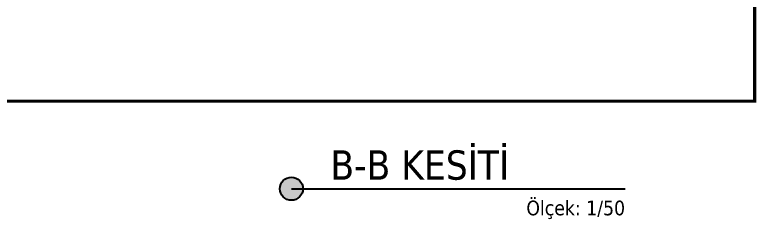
# Model space of a CAD drawing. Header units: inches. Extents: x 21 to 32698, y 13 to 3712.
# Drawn here: x 24749.8 to 25230.2, y 2998.8 to 3131.2 of the extents above; entities that cross this region are included whole.
import ezdxf
from ezdxf.enums import TextEntityAlignment as Align

# ---------------------------------------------------------------- set-up
doc = ezdxf.new("R2010")
doc.units = ezdxf.units.IN
doc.header["$MEASUREMENT"] = 0
doc.layers.add('Z_MİM_-KM-TEXT-SYMB', color=8, linetype='Continuous', lineweight=25)
doc.layers.add('Z_MİM__BM_Pafta', color=8, linetype='Continuous', lineweight=25)
doc.styles.add('Tahoma', font='tahoma.ttf')

# ---------------------------------------------------------------- blocks, each defined once
blk = doc.blocks.new('*U72')
h = blk.add_hatch(color=256)
h.dxf.hatch_style = 1
edge = h.paths.add_edge_path()
edge.add_arc((0, 0), 5, 0, 360)
blk.add_line((0, 0), (144.16, 0.01))
blk.add_circle((0, 0), 5)
at = {"color": 7, "style": 'Tahoma', "flags": 8}
blk.add_attdef('VIEWNAME', text='', height=12.66, dxfattribs=at).set_placement((16.87, 0.11), align=Align.BOTTOM_LEFT)
blk.add_attdef('VPSCALE', text='', height=6.33, dxfattribs=at).set_placement((144.16, -5.15), align=Align.TOP_RIGHT)

msp = doc.modelspace()

# ---------------------------------------------------------------- linework, layer by layer
at = {"layer": 'Z_MİM__BM_Pafta', "transparency": 33554687, "const_width": 2}
msp.add_lwpolyline([(20495.89, 3662.98), (25229.23, 3662.98), (25229.23, 3075.26), (20495.89, 3075.26)], close=True, dxfattribs=at)

# ---------------------------------------------------------------- block references
at = {"layer": 'Z_MİM_-KM-TEXT-SYMB'}
ref = msp.add_blockref('*U72', (24929.04, 3018.58), dxfattribs=dict(at, xscale=1.5, yscale=1.5, zscale=1.5))
ref.add_attrib('VIEWNAME', 'B-B KESİTİ', dxfattribs={"layer": '0', "color": 7, "height": 18.984, "style": 'Tahoma'}).set_placement((24954.34, 3018.75), align=Align.BOTTOM_LEFT)
ref.add_attrib('VPSCALE', 'Ölçek: 1/50', dxfattribs={"layer": '0', "color": 7, "height": 9.4972, "style": 'Tahoma'}).set_placement((25145.27, 3010.85), align=Align.TOP_RIGHT)

doc.saveas('drawing.dxf')
